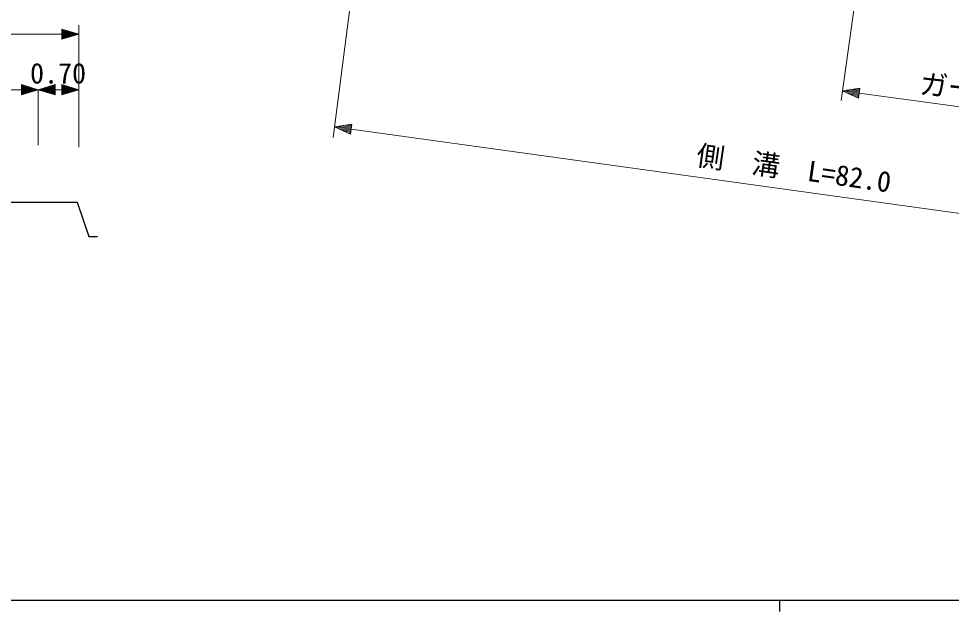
# Model space of a CAD drawing. Units: millimetres, scale not verified. Extents: x 40000 to 680000, y 20000 to 380000.
# Drawn here: x 200210 to 283297, y 204000 to 256851 of the extents above; entities that cross this region are included whole.
import ezdxf
from ezdxf.enums import TextEntityAlignment as Align

# ---------------------------------------------------------------- set-up
doc = ezdxf.new("R2010")
doc.units = ezdxf.units.MM
doc.header["$LTSCALE"] = 1000
for name, color, linetype, lineweight in [('M-BGD', 7, 'Continuous', 25), ('M-STR-HTXT', 7, 'Continuous', 13), ('M-TTL-BAND', 7, 'Continuous', 25)]:
    doc.layers.add(name, color=color, linetype=linetype, lineweight=lineweight)
doc.styles.add('ＭＳ ゴシック', font='')
doc.styles.get('ＭＳ ゴシック').set_extended_font_data('MS Gothic')

msp = doc.modelspace()

# ---------------------------------------------------------------- linework, layer by layer
at = {"layer": 'M-BGD'}
msp.add_lwpolyline([(165429, 235449), (166896, 235449), (168358, 240494), (168783, 240494), (168783, 241071), (169376, 241071), (169376, 240494), (205430, 240494), (206475, 237414), (207239, 237414)], dxfattribs=at)
at = {"layer": 'M-STR-HTXT'}
for p, q in [((230315, 262461), (228234, 246238)), ((274769, 258769), (273485, 249541)), ((205567, 255475), (204067, 255925)), ((204067, 255925), (204067, 255025)), ((205567, 256270), (205567, 245404)), ((171894, 255475), (204067, 255475)), ((204367, 255835), (204067, 255835)), ((204067, 255745), (204667, 255745)), ((204967, 255655), (204067, 255655)), ((204067, 255565), (205267, 255565)), ((205567, 255475), (204067, 255025)), ((205567, 255475), (204067, 255475)), ((204067, 255385), (205267, 255385)), ((204967, 255295), (204067, 255295)), ((204067, 255205), (204667, 255205)), ((204367, 255115), (204067, 255115)), ((201957, 250514), (200457, 250964)), ((200457, 250964), (200457, 250064)), ((201957, 250514), (203457, 250964)), ((203457, 250064), (203457, 250964)), ((205567, 250514), (204067, 250964)), ((204067, 250964), (204067, 250064)), ((175765, 250514), (200457, 250514)), ((200757, 250874), (200457, 250874)), ((200457, 250784), (201057, 250784)), ((201357, 250694), (200457, 250694)), ((200457, 250604), (201657, 250604)), ((201957, 250514), (200457, 250064)), ((201957, 250514), (200457, 250514)), ((200457, 250424), (201657, 250424)), ((201357, 250334), (200457, 250334)), ((200457, 250244), (201057, 250244)), ((200757, 250154), (200457, 250154)), ((201957, 250514), (203457, 250064)), ((201957, 250514), (203457, 250514)), ((201957, 250514), (201957, 245555)), ((203457, 250604), (202257, 250604)), ((203457, 250424), (202257, 250424)), ((202557, 250694), (203457, 250694)), ((202557, 250334), (203457, 250334)), ((203457, 250784), (202857, 250784)), ((203457, 250244), (202857, 250244)), ((203157, 250874), (203457, 250874)), ((203157, 250154), (203457, 250154)), ((203457, 250514), (204067, 250514)), ((204367, 250874), (204067, 250874)), ((204067, 250784), (204667, 250784)), ((204967, 250694), (204067, 250694)), ((204067, 250604), (205267, 250604)), ((205567, 250514), (204067, 250064)), ((205567, 250514), (204067, 250514)), ((204067, 250424), (205267, 250424)), ((204967, 250334), (204067, 250334)), ((204067, 250244), (204667, 250244)), ((204367, 250154), (204067, 250154)), ((273605, 250401), (275152, 250645)), ((273605, 250401), (275031, 249753)), ((273605, 250401), (275091, 250199)), ((275079, 250109), (273890, 250272)), ((275103, 250288), (273914, 250450)), ((274175, 250142), (275067, 250020)), ((274224, 250499), (275116, 250377)), ((275128, 250466), (274533, 250547)), ((274843, 250596), (275140, 250555)), ((275031, 249753), (275152, 250645)), ((275091, 250199), (299678, 246846)), ((275055, 249931), (274460, 250012)), ((274745, 249882), (275043, 249842)), ((228358, 247200), (229905, 247440)), ((228358, 247200), (229782, 246548)), ((228358, 247200), (229843, 246994)), ((229831, 246905), (228642, 247070)), ((229856, 247083), (228667, 247248)), ((228927, 246940), (229819, 246816)), ((228977, 247296), (229868, 247172)), ((229806, 246727), (229212, 246809)), ((229881, 247262), (229286, 247344)), ((229596, 247392), (229893, 247351)), ((229782, 246548), (229905, 247440)), ((229843, 246994), (307726, 236185)), ((229497, 246679), (229794, 246637))]:
    msp.add_line(p, q, dxfattribs=at)
at = {"layer": 'M-TTL-BAND'}
for p, q in [((40000, 205000), (579000, 205000)), ((268000, 205000), (268000, 204000))]:
    msp.add_line(p, q, dxfattribs=at)

# ---------------------------------------------------------------- texts
at = {"layer": 'M-STR-HTXT', "style": 'ＭＳ ゴシック'}
msp.add_text('0.70', height=1833, dxfattribs=at).set_placement((203720, 250514), align=Align.BOTTOM_CENTER)
for s, rotation, p in [('ガードレール', 353.62, (287791, 248792)), ('側\u3000溝\u3000L=82.0', 351.927, (269059, 242027))]:
    msp.add_text(s, height=1833, rotation=rotation, dxfattribs=at).set_placement(p, align=Align.BOTTOM_CENTER)

doc.saveas('drawing.dxf')
